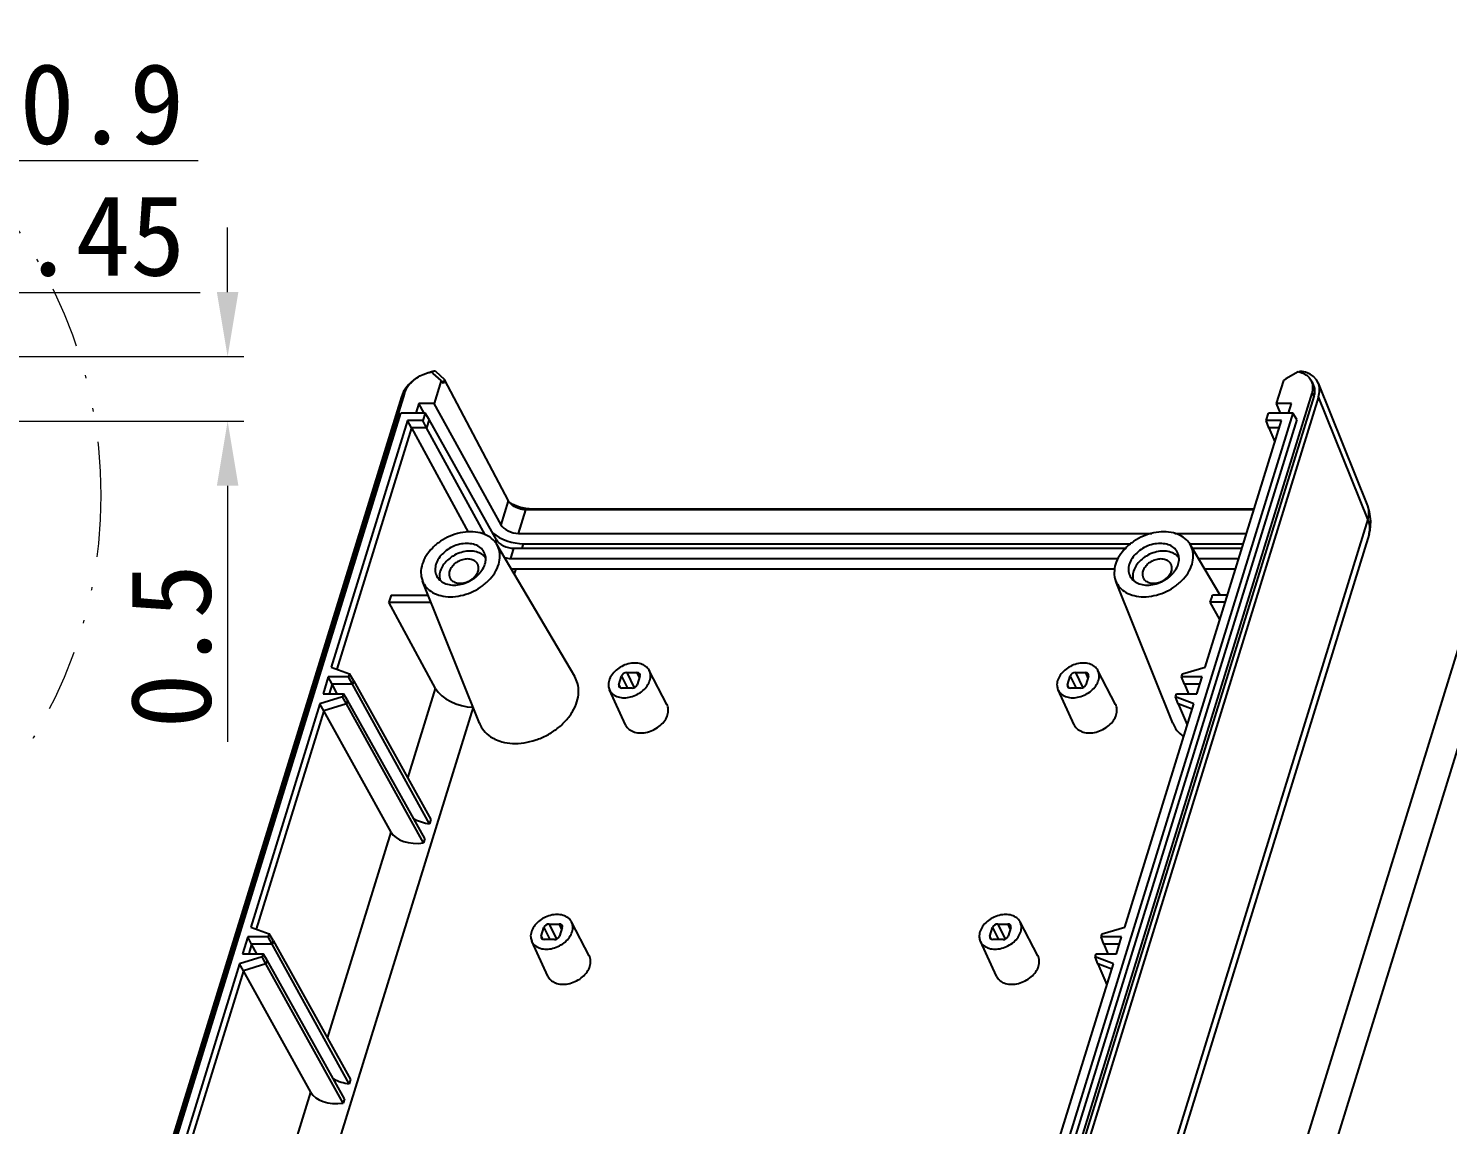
# Model space of a CAD drawing. Header units: millimetres. Extents: x 929 to 1798, y -260 to -38.
# Drawn here: x 1450.34 to 1494.31, y -233.68 to -199.71 of the extents above; entities that cross this region are included whole.
import ezdxf

# ---------------------------------------------------------------- set-up
doc = ezdxf.new("R2010")
doc.units = ezdxf.units.MM
doc.linetypes.add('DIVIDE', pattern=[31.75, 12.7, -6.35, 0, -6.35, 0, -6.35])
doc.layers.add('dim', color=82, linetype='Continuous', lineweight=9)
doc.layers.add('hatch', color=56, linetype='Continuous', lineweight=9)
doc.styles.add('宋体', font='simsun.ttc')
doc.dimstyles.new('YanXiu', dxfattribs={"dimtxt": 2.5, "dimasz": 2.2, "dimexe": 0.65, "dimexo": 0.65, "dimgap": 0.5, "dimtad": 1, "dimdsep": 46, "dimtxsty": '宋体', "dimcen": 0, "dimclrd": 3, "dimclre": 3, "dimclrt": 3, "dimazin": 2, "dimtfac": 1, "dimtofl": 0, "dimtmove": 0, "dimatfit": 3, "dimfxl": 1, "dimlwd": 5, "dimlwe": 5, "dimarcsym": 0})

# ---------------------------------------------------------------- blocks, each defined once
blk = doc.blocks.new('*D23')
at = {"layer": 'Defpoints', "color": 0}
for p in [(1435.423, -203.806), (1435.423, -205.881), (1439.004, -205.881)]:
    blk.add_point(p, dxfattribs=at)
at = {"layer": 'dim', "color": 3, "lineweight": 5}
for p, q in [((1435.423, -205.382), (1435.423, -203.307)), ((1439.004, -205.382), (1439.004, -203.307)), ((1433.423, -203.806), (1431.423, -203.806)), ((1441.004, -203.806), (1455.6, -203.806))]:
    blk.add_line(p, q, dxfattribs=at)
at = {"layer": 'dim', "color": 3}
for points in [[(1433.423, -203.473), (1433.423, -204.14), (1435.423, -203.806)], [(1441.004, -203.473), (1441.004, -204.14), (1439.004, -203.806)]]:
    blk.add_solid(points, dxfattribs=at)
at = {"layer": 'dim', "color": 4, "insert": (1452.614, -202.057), "char_height": 2.5, "attachment_point": 5, "style": '宋体'}
blk.add_mtext('0.9', dxfattribs=at)
blk = doc.blocks.new('*D24')
at = {"layer": 'Defpoints', "color": 0}
for p in [(1442.127, -207.891), (1442.127, -211.881), (1443.934, -211.881)]:
    blk.add_point(p, dxfattribs=at)
at = {"layer": 'dim', "color": 3, "lineweight": 5}
for p, q in [((1442.127, -211.382), (1442.127, -207.391)), ((1443.934, -211.382), (1443.934, -207.391)), ((1440.127, -207.891), (1438.127, -207.891)), ((1445.934, -207.891), (1455.656, -207.891))]:
    blk.add_line(p, q, dxfattribs=at)
at = {"layer": 'dim', "color": 3}
for points in [[(1440.127, -207.557), (1440.127, -208.224), (1442.127, -207.891)], [(1445.934, -207.557), (1445.934, -208.224), (1443.934, -207.891)]]:
    blk.add_solid(points, dxfattribs=at)
at = {"layer": 'dim', "color": 4, "insert": (1451.795, -206.141), "char_height": 2.5, "attachment_point": 5, "style": '宋体'}
blk.add_mtext('0.45', dxfattribs=at)
blk = doc.blocks.new('*D26')
at = {"layer": 'Defpoints', "color": 0}
for p in [(1442.022, -209.881), (1443.934, -211.881), (1456.51, -211.881)]:
    blk.add_point(p, dxfattribs=at)
at = {"layer": 'dim', "color": 3, "lineweight": 5}
for p, q in [((1456.51, -207.881), (1456.51, -205.881)), ((1442.521, -209.881), (1457.009, -209.881)), ((1444.434, -211.881), (1457.009, -211.881)), ((1456.51, -213.881), (1456.51, -221.825))]:
    blk.add_line(p, q, dxfattribs=at)
at = {"layer": 'dim', "color": 3}
for points in [[(1456.176, -207.881), (1456.843, -207.881), (1456.51, -209.881)], [(1456.176, -213.881), (1456.843, -213.881), (1456.51, -211.881)]]:
    blk.add_solid(points, dxfattribs=at)
at = {"layer": 'dim', "color": 4, "insert": (1454.76, -218.853), "char_height": 2.5, "attachment_point": 5, "rotation": 90, "style": '宋体'}
blk.add_mtext('0.5', dxfattribs=at)

msp = doc.modelspace()

# ---------------------------------------------------------------- linework, layer by layer
at = {"color": 7, "linetype": 'Continuous'}
for p, q in [((1462.882, -210.398), (1462.832, -210.354)), ((1463.128, -210.617), (1462.882, -210.398)), ((1463.128, -210.617), (1462.907, -211.333)), ((1462.947, -210.326), (1463.228, -210.591)), ((1463.128, -210.617), (1463.145, -210.644)), ((1463.145, -210.644), (1463.19, -210.715)), ((1463.228, -210.591), (1463.19, -210.715)), ((1465.211, -214.348), (1463.228, -210.591)), ((1489.223, -210.617), (1489.002, -211.333)), ((1489.299, -210.573), (1489.223, -210.617)), ((1489.682, -210.354), (1489.299, -210.573)), ((1489.699, -210.359), (1489.755, -210.326)), ((1490.136, -210.707), (1490.076, -210.605)), ((1461.995, -211.012), (1451.284, -245.673)), ((1479.401, -245.673), (1490.112, -211.012)), ((1490.112, -211.012), (1490.173, -211.119)), ((1491.835, -214.502), (1490.307, -210.705)), ((1461.895, -211.122), (1451.186, -245.776)), ((1462.433, -211.333), (1462.341, -211.628)), ((1462.907, -211.333), (1462.433, -211.333)), ((1462.596, -211.628), (1462.433, -211.333)), ((1464.981, -215.093), (1462.907, -211.333)), ((1479.462, -245.78), (1490.173, -211.119)), ((1490.314, -211.122), (1479.606, -245.776)), ((1489.002, -211.333), (1489.127, -211.628)), ((1489.476, -211.333), (1489.002, -211.333)), ((1489.385, -211.628), (1489.476, -211.333)), ((1491.841, -214.914), (1490.314, -211.122)), ((1451.674, -244.63), (1461.872, -211.628)), ((1462.085, -211.856), (1459.722, -219.501)), ((1462.628, -211.628), (1461.872, -211.628)), ((1462.558, -211.856), (1462.085, -211.856)), ((1462.202, -212.083), (1462.085, -211.856)), ((1462.628, -211.628), (1462.558, -211.856)), ((1462.675, -212.083), (1462.558, -211.856)), ((1462.754, -211.828), (1462.628, -211.628)), ((1462.754, -211.828), (1462.675, -212.083)), ((1464.838, -215.554), (1462.754, -211.828)), ((1489.513, -211.628), (1479.315, -244.63)), ((1489.638, -211.828), (1479.431, -244.857)), ((1486.797, -219.501), (1489.16, -211.856)), ((1497.839, -211.595), (1487.213, -245.98)), ((1488.686, -211.856), (1488.757, -211.628)), ((1488.77, -212.083), (1488.686, -211.856)), ((1489.16, -211.856), (1488.686, -211.856)), ((1489.513, -211.628), (1488.757, -211.628)), ((1489.638, -211.828), (1489.513, -211.628)), ((1462.202, -212.083), (1459.89, -219.564)), ((1462.675, -212.083), (1462.202, -212.083)), ((1462.202, -212.083), (1463.967, -215.316)), ((1464.488, -215.404), (1462.675, -212.083)), ((1496.726, -212.148), (1486.095, -246.547)), ((1488.77, -212.083), (1488.954, -212.522)), ((1489.089, -212.083), (1488.77, -212.083)), ((1464.981, -215.093), (1465.211, -214.348)), ((1465.214, -214.355), (1465.211, -214.348)), ((1465.521, -215.359), (1465.747, -214.627)), ((1465.747, -214.627), (1465.95, -214.606)), ((1488.303, -214.627), (1465.747, -214.627)), ((1488.31, -214.606), (1465.95, -214.606)), ((1491.841, -214.914), (1481.207, -249.326)), ((1465.521, -215.359), (1485.15, -215.359)), ((1491.877, -215.38), (1481.246, -249.78)), ((1485.856, -215.359), (1488.077, -215.359)), ((1464.811, -215.643), (1464.838, -215.554)), ((1467.264, -219.798), (1464.855, -215.704)), ((1465.281, -216.136), (1465.379, -215.818)), ((1465.379, -215.818), (1484.332, -215.818)), ((1465.635, -215.818), (1465.678, -215.68)), ((1465.678, -215.68), (1484.497, -215.68)), ((1486.32, -215.68), (1487.978, -215.68)), ((1487.262, -217.274), (1486.338, -215.704)), ((1486.405, -215.818), (1487.935, -215.818)), ((1465.281, -216.136), (1484.106, -216.136)), ((1486.592, -216.136), (1487.837, -216.136)), ((1465.438, -216.459), (1465.39, -216.614)), ((1465.438, -216.459), (1484, -216.459)), ((1486.782, -216.459), (1487.737, -216.459)), ((1464.313, -221.246), (1462.549, -216.836)), ((1485.796, -221.246), (1484.032, -216.836)), ((1461.574, -217.274), (1461.508, -217.489)), ((1461.508, -217.489), (1462.81, -217.489)), ((1462.953, -220.163), (1461.508, -217.489)), ((1461.574, -217.274), (1462.724, -217.274)), ((1487.253, -218.025), (1486.958, -217.489)), ((1487.419, -217.489), (1486.958, -217.489)), ((1487.485, -217.274), (1487.025, -217.274)), ((1459.628, -219.807), (1459.466, -220.33)), ((1460.26, -219.807), (1459.628, -219.807)), ((1459.744, -220.035), (1459.628, -219.807)), ((1459.722, -219.501), (1460.288, -219.716)), ((1460.288, -219.716), (1460.26, -219.807)), ((1460.377, -220.035), (1460.26, -219.807)), ((1460.413, -219.919), (1460.288, -219.716)), ((1468.634, -220.051), (1468.717, -219.783)), ((1468.717, -219.783), (1468.905, -220.159)), ((1468.877, -219.675), (1469.193, -219.675)), ((1468.877, -219.675), (1469.11, -220.143)), ((1469.193, -219.675), (1469.268, -219.842)), ((1469.286, -219.783), (1469.203, -220.051)), ((1470.122, -220.659), (1469.572, -219.607)), ((1482.535, -220.051), (1482.618, -219.783)), ((1482.618, -219.783), (1482.806, -220.159)), ((1482.778, -219.675), (1483.011, -220.143)), ((1482.778, -219.675), (1483.094, -219.675)), ((1483.094, -219.675), (1483.168, -219.842)), ((1483.187, -219.783), (1483.104, -220.051)), ((1484.023, -220.659), (1483.473, -219.607)), ((1486.07, -219.807), (1486.098, -219.716)), ((1486.154, -220.035), (1486.07, -219.807)), ((1486.703, -219.807), (1486.07, -219.807)), ((1486.098, -219.716), (1486.797, -219.501)), ((1486.541, -220.33), (1486.703, -219.807)), ((1459.744, -220.035), (1459.653, -220.33)), ((1460.377, -220.035), (1459.744, -220.035)), ((1459.908, -220.33), (1459.744, -220.035)), ((1460.413, -219.919), (1460.377, -220.035)), ((1462.765, -224.364), (1460.377, -220.035)), ((1460.413, -219.919), (1462.807, -224.23)), ((1462.093, -222.945), (1462.953, -220.163)), ((1468.837, -221.29), (1468.341, -220.211)), ((1468.634, -220.051), (1468.688, -220.152)), ((1469.044, -220.159), (1468.728, -220.159)), ((1482.737, -221.29), (1482.241, -220.211)), ((1482.589, -220.152), (1482.535, -220.051)), ((1482.944, -220.159), (1482.628, -220.159)), ((1486.154, -220.035), (1486.279, -220.33)), ((1486.632, -220.035), (1486.154, -220.035)), ((1459.371, -220.637), (1457.232, -227.561)), ((1464.114, -220.744), (1457.917, -240.795)), ((1460.07, -220.422), (1459.371, -220.637)), ((1459.489, -220.86), (1459.371, -220.637)), ((1459.466, -220.33), (1460.098, -220.33)), ((1460.188, -220.645), (1459.489, -220.86)), ((1460.098, -220.33), (1460.07, -220.422)), ((1460.188, -220.645), (1460.07, -220.422)), ((1460.224, -220.529), (1460.098, -220.33)), ((1460.224, -220.529), (1460.188, -220.645)), ((1462.582, -224.955), (1460.188, -220.645)), ((1462.624, -224.821), (1460.224, -220.529)), ((1484.306, -227.561), (1486.446, -220.637)), ((1485.88, -220.422), (1485.908, -220.33)), ((1485.965, -220.645), (1485.88, -220.422)), ((1486.446, -220.637), (1485.88, -220.422)), ((1485.908, -220.33), (1486.541, -220.33)), ((1485.965, -220.645), (1486.243, -221.296)), ((1486.393, -220.807), (1485.965, -220.645)), ((1459.489, -220.86), (1457.399, -227.625)), ((1461.576, -224.617), (1459.489, -220.86)), ((1462.807, -224.23), (1462.765, -224.364)), ((1459.602, -231.005), (1461.576, -224.617)), ((1462.624, -224.821), (1462.582, -224.955)), ((1457.232, -227.561), (1457.798, -227.776)), ((1457.798, -227.776), (1457.769, -227.868)), ((1457.922, -227.98), (1457.798, -227.776)), ((1466.227, -227.843), (1466.31, -227.574)), ((1466.31, -227.574), (1466.497, -227.951)), ((1466.469, -227.467), (1466.785, -227.467)), ((1466.469, -227.467), (1466.703, -227.935)), ((1466.785, -227.467), (1466.86, -227.634)), ((1466.878, -227.574), (1466.795, -227.843)), ((1467.714, -228.451), (1467.164, -227.399)), ((1480.127, -227.843), (1480.21, -227.574)), ((1480.21, -227.574), (1480.398, -227.951)), ((1480.37, -227.467), (1480.603, -227.935)), ((1480.37, -227.467), (1480.686, -227.467)), ((1480.686, -227.467), (1480.761, -227.634)), ((1480.779, -227.574), (1480.696, -227.843)), ((1481.615, -228.451), (1481.065, -227.399)), ((1483.579, -227.868), (1483.608, -227.776)), ((1483.608, -227.776), (1484.306, -227.561)), ((1457.137, -227.868), (1456.975, -228.391)), ((1457.769, -227.868), (1457.137, -227.868)), ((1457.254, -228.095), (1457.137, -227.868)), ((1457.254, -228.095), (1457.162, -228.391)), ((1457.886, -228.095), (1457.254, -228.095)), ((1457.417, -228.391), (1457.254, -228.095)), ((1457.886, -228.095), (1457.769, -227.868)), ((1457.922, -227.98), (1457.886, -228.095)), ((1460.274, -232.424), (1457.886, -228.095)), ((1457.922, -227.98), (1460.316, -232.29)), ((1466.429, -229.082), (1465.933, -228.003)), ((1466.227, -227.843), (1466.28, -227.944)), ((1466.636, -227.951), (1466.32, -227.951)), ((1480.329, -229.082), (1479.833, -228.003)), ((1480.181, -227.944), (1480.127, -227.843)), ((1480.536, -227.951), (1480.22, -227.951)), ((1483.663, -228.095), (1483.579, -227.868)), ((1484.212, -227.868), (1483.579, -227.868)), ((1483.663, -228.095), (1483.788, -228.391)), ((1484.141, -228.095), (1483.663, -228.095)), ((1484.05, -228.391), (1484.212, -227.868)), ((1457.579, -228.482), (1456.88, -228.697)), ((1456.975, -228.391), (1457.608, -228.391)), ((1457.608, -228.391), (1457.579, -228.482)), ((1457.698, -228.705), (1457.579, -228.482)), ((1457.733, -228.59), (1457.608, -228.391)), ((1457.733, -228.59), (1457.698, -228.705)), ((1460.133, -232.881), (1457.733, -228.59)), ((1483.389, -228.482), (1483.418, -228.391)), ((1483.474, -228.705), (1483.389, -228.482)), ((1483.955, -228.697), (1483.389, -228.482)), ((1483.418, -228.391), (1484.05, -228.391)), ((1456.88, -228.697), (1454.741, -235.622)), ((1456.999, -228.92), (1454.908, -235.685)), ((1456.999, -228.92), (1456.88, -228.697)), ((1457.698, -228.705), (1456.999, -228.92)), ((1459.085, -232.677), (1456.999, -228.92)), ((1460.091, -233.015), (1457.698, -228.705)), ((1481.816, -235.622), (1483.955, -228.697)), ((1483.474, -228.705), (1483.752, -229.356)), ((1483.903, -228.868), (1483.474, -228.705)), ((1460.316, -232.29), (1460.274, -232.424)), ((1457.111, -239.066), (1459.085, -232.677)), ((1460.133, -232.881), (1460.091, -233.015))]:
    msp.add_line(p, q, dxfattribs=at)
for points in [[(1491.933, -214.98), (1491.896, -214.692), (1491.835, -214.503)], [(1491.877, -215.381), (1491.907, -215.264), (1491.933, -214.98)]]:
    msp.add_lwpolyline(points, dxfattribs=at)
for centre, radius, start, end in [((1465.923, -213.311), 1.285, 238.0566, 243.8132), ((1464.147, -216.379), 0.442, 46.227, 46.8833), ((1464.151, -216.375), 0.436, 33.7165, 46.2536), ((1485.63, -216.379), 0.442, 46.227, 46.8833), ((1485.634, -216.375), 0.436, 33.7165, 46.2536), ((1485.942, -217.055), 1.105, 336.8367, 342.7778), ((1486.047, -217.087), 0.995, 342.7564, 349.1383)]:
    msp.add_arc(centre, radius, start, end, dxfattribs=at)
for centre, major_axis, ratio, start_param, end_param in [((1462.844, -211.123), (0.925, 0.452), 0.722096, 1.760153, 2.545305), ((1462.844, -211.123), (0.925, 0.452), 0.722096, 1.126194, 1.303418), ((1489.366, -211.123), (0.925, 0.454), 0.720565, -0.596481, 0.82263), ((1465.386, -215.08), (0.917, -0.285), 0.575058, -2.193142, -1.074696), ((1465.385, -215.08), (0.426, -0.133), 0.575058, -2.601859, -1.074696), ((1465.242, -215.542), (0.426, -0.131), 0.570021, -2.604175, -1.077012), ((1465.146, -215.856), (0.425, -0.134), 0.578827, -1.518991, -1.072906), ((1465.147, -215.856), (0.916, -0.288), 0.578827, -1.231802, -1.072906), ((1468.844, -219.783), (0.123, 0.06), 0.721696, 0.973841, 2.544333), ((1469.16, -219.783), (0.123, 0.06), 0.721287, 5.685875, 7.256367), ((1482.744, -219.783), (0.123, 0.06), 0.721696, 0.973841, 2.544333), ((1483.06, -219.783), (0.123, 0.06), 0.721287, 5.685875, 7.256367), ((1463.824, -220.136), (0.915, -0.291), 0.582589, -2.598231, -1.071068), ((1468.761, -220.051), (0.123, 0.06), 0.721287, 2.544283, 4.114774), ((1469.077, -220.051), (0.123, 0.06), 0.721696, -2.167751, -0.59726), ((1482.661, -220.051), (0.123, 0.06), 0.721287, 2.544283, 4.114774), ((1482.977, -220.051), (0.123, 0.06), 0.721696, -2.167751, -0.59726), ((1462.697, -223.782), (0.917, -0.285), 0.575058, -1.860182, -1.320815), ((1462.54, -224.29), (1.011, 0.198), 0.643338, -2.936141, -1.655096), ((1466.436, -227.574), (0.123, 0.06), 0.721696, 0.973841, 2.544333), ((1466.752, -227.574), (0.123, 0.06), 0.721287, 5.685875, 7.256367), ((1480.337, -227.574), (0.123, 0.06), 0.721696, 0.973841, 2.544333), ((1480.653, -227.574), (0.123, 0.06), 0.721287, 5.685875, 7.256367), ((1466.353, -227.843), (0.123, 0.06), 0.721287, 2.544283, 4.114774), ((1466.669, -227.843), (0.123, 0.06), 0.721696, -2.167751, -0.59726), ((1480.254, -227.843), (0.123, 0.06), 0.721287, 2.544283, 4.114774), ((1480.57, -227.843), (0.123, 0.06), 0.721696, -2.167751, -0.59726), ((1460.206, -231.843), (0.917, -0.285), 0.575058, -1.860182, -1.320815), ((1460.049, -232.35), (1.011, 0.198), 0.643338, -2.936141, -1.655096)]:
    msp.add_ellipse(centre, major_axis=major_axis, ratio=ratio, start_param=start_param, end_param=end_param, dxfattribs=at)
for points, start_tangent, end_tangent in [([(1461.995, -211.012), (1462.029, -210.924), (1462.075, -210.839), (1462.134, -210.756), (1462.204, -210.677), (1462.373, -210.537), (1462.57, -210.431), (1462.674, -210.392), (1462.781, -210.364), (1462.832, -210.354)], (0.295247, 0.955421), (0.987194, 0.159522)), ([(1489.818, -210.392), (1489.816, -210.392), (1489.727, -210.364), (1489.682, -210.354)], (-0.929301, 0.369324), (-0.984227, 0.17691)), ([(1490.076, -210.605), (1490.028, -210.537), (1489.897, -210.43), (1489.818, -210.392)], (-0.507219, 0.861817), (-0.929301, 0.369324)), ([(1490.112, -211.012), (1490.132, -210.924), (1490.139, -210.839), (1490.132, -210.756), (1490.11, -210.677), (1490.076, -210.605)], (0.295247, 0.955421), (-0.507219, 0.861817)), ([(1490.173, -211.119), (1490.197, -211.001), (1490.197, -210.888), (1490.171, -210.781), (1490.136, -210.707)], (0.295247, 0.955421), (-0.507054, 0.861914)), ([(1465.317, -214.474), (1465.266, -214.426), (1465.214, -214.355)], (-0.771709, 0.635975), (-0.478022, 0.878348)), ([(1465.747, -214.627), (1465.641, -214.618), (1465.533, -214.591), (1465.43, -214.548), (1465.339, -214.491), (1465.317, -214.474)], (-0.999999, -0.001555), (-0.771709, 0.635975)), ([(1465.95, -214.606), (1465.752, -214.59), (1465.55, -214.542), (1465.356, -214.464)], (-0.999996, -0.002872), (-0.896932, 0.442169)), ([(1491.841, -214.914), (1491.874, -214.692), (1491.835, -214.503)], (0.308735, 0.951148), (-0.371568, 0.928406)), ([(1491.877, -215.38), (1491.881, -215.366), (1491.9, -215.147), (1491.841, -214.914)], (0.296337, 0.955084), (-0.384398, 0.923168)), ([(1464.855, -215.705), (1464.782, -215.603), (1464.586, -215.443), (1464.332, -215.343), (1464.036, -215.308), (1463.718, -215.343), (1463.402, -215.443), (1463.107, -215.603), (1462.854, -215.812), (1462.661, -216.055), (1462.54, -216.316)], (-0.507244, 0.861802), (-0.295247, -0.955421)), ([(1486.338, -215.705), (1486.265, -215.603), (1486.069, -215.443), (1485.814, -215.343), (1485.518, -215.308), (1485.201, -215.343), (1484.884, -215.443), (1484.59, -215.603), (1484.337, -215.812), (1484.143, -216.055), (1484.022, -216.316)], (-0.507244, 0.861802), (-0.295247, -0.955421)), ([(1464.484, -216.003), (1464.47, -215.967), (1464.372, -215.829), (1464.22, -215.729), (1464.03, -215.678), (1463.813, -215.678), (1463.591, -215.729), (1463.378, -215.829), (1463.195, -215.967), (1463.053, -216.134), (1462.966, -216.316)], (-0.323501, 0.946228), (-0.295247, -0.955421)), ([(1464.449, -216.056), (1464.306, -215.964), (1464.124, -215.914), (1463.914, -215.914), (1463.701, -215.964), (1463.495, -216.06), (1463.319, -216.193), (1463.182, -216.354), (1463.098, -216.529)], (-0.729958, 0.683492), (-0.295247, -0.955421)), ([(1464.909, -216.316), (1464.949, -216.055), (1464.906, -215.812), (1464.855, -215.705)], (0.295247, 0.955421), (-0.507244, 0.861802)), ([(1485.967, -216.003), (1485.953, -215.967), (1485.855, -215.829), (1485.703, -215.729), (1485.513, -215.678), (1485.296, -215.678), (1485.074, -215.729), (1484.861, -215.829), (1484.677, -215.967), (1484.536, -216.134), (1484.449, -216.316)], (-0.323501, 0.946228), (-0.295247, -0.955421)), ([(1485.932, -216.056), (1485.789, -215.964), (1485.606, -215.914), (1485.397, -215.914), (1485.184, -215.964), (1484.978, -216.06), (1484.801, -216.193), (1484.665, -216.354), (1484.581, -216.529)], (-0.729958, 0.683492), (-0.295247, -0.955421)), ([(1486.392, -216.316), (1486.432, -216.055), (1486.389, -215.812), (1486.338, -215.705)], (0.295247, 0.955421), (-0.507244, 0.861802)), ([(1462.54, -216.316), (1462.499, -216.577), (1462.543, -216.82), (1462.549, -216.836)], (-0.295247, -0.955421), (0.37215, -0.928172)), ([(1462.549, -216.836), (1462.666, -217.028), (1462.862, -217.188), (1463.117, -217.289), (1463.413, -217.323), (1463.73, -217.289), (1464.047, -217.188), (1464.342, -217.028), (1464.595, -216.82), (1464.788, -216.577), (1464.909, -216.316)], (0.37215, -0.928172), (0.295247, 0.955421)), ([(1462.966, -216.316), (1462.941, -216.497), (1462.979, -216.665), (1463.012, -216.725)], (-0.295247, -0.955421), (0.550603, -0.834767)), ([(1464.26, -216.317), (1464.242, -216.287), (1464.151, -216.204), (1464.019, -216.158), (1463.868, -216.158), (1463.708, -216.204), (1463.565, -216.287), (1463.453, -216.401), (1463.387, -216.529)], (-0.438903, 0.898535), (-0.295247, -0.955421)), ([(1464.271, -216.529), (1464.284, -216.401), (1464.26, -216.317)], (0.295247, 0.955421), (-0.438903, 0.898535)), ([(1464.333, -216.581), (1464.396, -216.497), (1464.483, -216.316)], (0.643447, 0.765491), (0.295247, 0.955421)), ([(1464.483, -216.316), (1464.508, -216.134), (1464.484, -216.003)], (0.295247, 0.955421), (-0.323501, 0.946228)), ([(1484.022, -216.316), (1483.982, -216.577), (1484.025, -216.82), (1484.032, -216.836)], (-0.295247, -0.955421), (0.37215, -0.928172)), ([(1484.032, -216.836), (1484.149, -217.028), (1484.345, -217.188), (1484.6, -217.289), (1484.896, -217.323), (1485.213, -217.289), (1485.53, -217.188), (1485.825, -217.028), (1486.077, -216.82), (1486.271, -216.577), (1486.392, -216.316)], (0.37215, -0.928172), (0.295247, 0.955421)), ([(1484.449, -216.316), (1484.423, -216.497), (1484.462, -216.665), (1484.495, -216.725)], (-0.295247, -0.955421), (0.550603, -0.834767)), ([(1485.743, -216.317), (1485.725, -216.287), (1485.634, -216.204), (1485.502, -216.158), (1485.35, -216.158), (1485.191, -216.204), (1485.048, -216.287), (1484.936, -216.401), (1484.869, -216.529)], (-0.438903, 0.898535), (-0.295247, -0.955421)), ([(1485.754, -216.529), (1485.767, -216.401), (1485.743, -216.317)], (0.295247, 0.955421), (-0.438903, 0.898535)), ([(1485.816, -216.581), (1485.879, -216.497), (1485.965, -216.316)], (0.643447, 0.765491), (0.295247, 0.955421)), ([(1485.965, -216.316), (1485.991, -216.134), (1485.967, -216.003)], (0.295247, 0.955421), (-0.323501, 0.946228)), ([(1463.012, -216.725), (1463.077, -216.803), (1463.229, -216.903), (1463.418, -216.954), (1463.636, -216.954), (1463.857, -216.903), (1464.071, -216.803), (1464.254, -216.665), (1464.333, -216.581)], (0.550603, -0.834767), (0.643447, 0.765491)), ([(1463.098, -216.529), (1463.074, -216.704), (1463.094, -216.82)], (-0.295247, -0.955421), (0.298549, -0.954394)), ([(1463.387, -216.529), (1463.374, -216.657), (1463.398, -216.741)], (-0.295247, -0.955421), (0.438903, -0.898535)), ([(1463.398, -216.741), (1463.416, -216.771), (1463.507, -216.854), (1463.638, -216.9), (1463.79, -216.9), (1463.95, -216.854), (1464.092, -216.771), (1464.205, -216.657), (1464.271, -216.529)], (0.438903, -0.898535), (0.295247, 0.955421)), ([(1484.495, -216.725), (1484.56, -216.803), (1484.711, -216.903), (1484.901, -216.954), (1485.119, -216.954), (1485.34, -216.903), (1485.554, -216.803), (1485.737, -216.665), (1485.816, -216.581)], (0.550603, -0.834767), (0.643447, 0.765491)), ([(1484.581, -216.529), (1484.557, -216.704), (1484.576, -216.82)], (-0.295247, -0.955421), (0.298549, -0.954394)), ([(1484.869, -216.529), (1484.856, -216.657), (1484.881, -216.741)], (-0.295247, -0.955421), (0.438903, -0.898535)), ([(1484.881, -216.741), (1484.899, -216.771), (1484.989, -216.854), (1485.121, -216.9), (1485.273, -216.9), (1485.433, -216.854), (1485.575, -216.771), (1485.688, -216.657), (1485.754, -216.529)], (0.438903, -0.898535), (0.295247, 0.955421)), ([(1469.572, -219.607), (1469.569, -219.601), (1469.466, -219.482), (1469.313, -219.406), (1469.126, -219.38), (1468.923, -219.406), (1468.723, -219.482), (1468.547, -219.601), (1468.411, -219.751), (1468.328, -219.917)], (-0.462609, 0.886562), (-0.295247, -0.955421)), ([(1483.473, -219.607), (1483.47, -219.601), (1483.367, -219.482), (1483.214, -219.406), (1483.027, -219.38), (1482.824, -219.406), (1482.624, -219.482), (1482.447, -219.601), (1482.311, -219.751), (1482.229, -219.917)], (-0.462609, 0.886562), (-0.295247, -0.955421)), ([(1467.333, -220.58), (1467.384, -220.284), (1467.351, -220.003), (1467.263, -219.798)], (0.295247, 0.955421), (-0.506599, 0.862182)), ([(1469.592, -219.917), (1469.613, -219.751), (1469.572, -219.607)], (0.295247, 0.955421), (-0.462609, 0.886562)), ([(1483.493, -219.917), (1483.513, -219.751), (1483.473, -219.607)], (0.295247, 0.955421), (-0.462609, 0.886562)), ([(1468.328, -219.917), (1468.308, -220.083), (1468.341, -220.211)], (-0.295247, -0.955421), (0.416715, -0.909037)), ([(1468.341, -220.211), (1468.351, -220.233), (1468.455, -220.352), (1468.607, -220.428), (1468.794, -220.454), (1468.998, -220.428), (1469.197, -220.352), (1469.374, -220.233), (1469.51, -220.083), (1469.592, -219.917)], (0.416715, -0.909037), (0.295247, 0.955421)), ([(1482.229, -219.917), (1482.209, -220.083), (1482.241, -220.211)], (-0.295247, -0.955421), (0.416715, -0.909037)), ([(1482.241, -220.211), (1482.252, -220.233), (1482.355, -220.352), (1482.508, -220.428), (1482.695, -220.454), (1482.898, -220.428), (1483.098, -220.352), (1483.274, -220.233), (1483.411, -220.083), (1483.493, -219.917)], (0.416715, -0.909037), (0.295247, 0.955421)), ([(1464.787, -221.735), (1465.008, -221.817), (1465.338, -221.867), (1465.694, -221.849), (1466.057, -221.762), (1466.407, -221.612), (1466.725, -221.407), (1466.994, -221.157), (1467.2, -220.877), (1467.333, -220.58)], (0.9001, -0.435684), (0.295247, 0.955421)), ([(1470.143, -220.983), (1470.164, -220.81), (1470.122, -220.659)], (0.295247, 0.955421), (-0.462619, 0.886557)), ([(1484.043, -220.983), (1484.065, -220.81), (1484.023, -220.659)], (0.295247, 0.955421), (-0.462619, 0.886557)), ([(1468.837, -221.29), (1468.848, -221.313), (1468.956, -221.437), (1469.115, -221.516), (1469.31, -221.544), (1469.523, -221.516), (1469.731, -221.437), (1469.915, -221.313), (1470.057, -221.156), (1470.143, -220.983)], (0.416701, -0.909043), (0.295247, 0.955421)), ([(1482.737, -221.29), (1482.749, -221.313), (1482.856, -221.437), (1483.015, -221.516), (1483.211, -221.544), (1483.423, -221.516), (1483.632, -221.437), (1483.816, -221.313), (1483.958, -221.156), (1484.043, -220.983)], (0.416701, -0.909043), (0.295247, 0.955421)), ([(1464.313, -221.246), (1464.335, -221.297), (1464.493, -221.524), (1464.721, -221.701), (1464.787, -221.735)], (0.371069, -0.928605), (0.9001, -0.435684)), ([(1485.796, -221.246), (1485.881, -221.407), (1486.072, -221.612), (1486.129, -221.654)], (0.371806, -0.92831), (0.825521, -0.564371)), ([(1467.164, -227.398), (1467.161, -227.393), (1467.058, -227.274), (1466.906, -227.198), (1466.719, -227.171), (1466.515, -227.198), (1466.315, -227.274), (1466.139, -227.393), (1466.003, -227.543), (1465.921, -227.709)], (-0.462609, 0.886562), (-0.295247, -0.955421)), ([(1481.065, -227.398), (1481.062, -227.393), (1480.959, -227.274), (1480.806, -227.198), (1480.619, -227.171), (1480.416, -227.198), (1480.216, -227.274), (1480.04, -227.393), (1479.903, -227.543), (1479.821, -227.709)], (-0.462609, 0.886562), (-0.295247, -0.955421)), ([(1465.921, -227.709), (1465.9, -227.875), (1465.933, -228.003)], (-0.295247, -0.955421), (0.416715, -0.909037)), ([(1465.933, -228.003), (1465.944, -228.025), (1466.047, -228.143), (1466.199, -228.22), (1466.386, -228.246), (1466.59, -228.22), (1466.789, -228.143), (1466.966, -228.025), (1467.102, -227.875), (1467.184, -227.709)], (0.416715, -0.909037), (0.295247, 0.955421)), ([(1467.184, -227.709), (1467.205, -227.543), (1467.164, -227.398)], (0.295247, 0.955421), (-0.462609, 0.886562)), ([(1479.821, -227.709), (1479.801, -227.875), (1479.834, -228.003)], (-0.295247, -0.955421), (0.416715, -0.909037)), ([(1479.834, -228.003), (1479.844, -228.025), (1479.947, -228.143), (1480.1, -228.22), (1480.287, -228.246), (1480.49, -228.22), (1480.69, -228.143), (1480.867, -228.025), (1481.003, -227.875), (1481.085, -227.709)], (0.416715, -0.909037), (0.295247, 0.955421)), ([(1481.085, -227.709), (1481.105, -227.543), (1481.065, -227.398)], (0.295247, 0.955421), (-0.462609, 0.886562)), ([(1467.735, -228.775), (1467.756, -228.602), (1467.714, -228.451)], (0.295247, 0.955421), (-0.462619, 0.886557)), ([(1481.636, -228.775), (1481.657, -228.602), (1481.615, -228.451)], (0.295247, 0.955421), (-0.462619, 0.886557)), ([(1466.429, -229.082), (1466.44, -229.104), (1466.548, -229.228), (1466.707, -229.308), (1466.902, -229.336), (1467.115, -229.308), (1467.323, -229.228), (1467.507, -229.104), (1467.649, -228.948), (1467.735, -228.775)], (0.416701, -0.909043), (0.295247, 0.955421)), ([(1480.33, -229.082), (1480.341, -229.104), (1480.448, -229.228), (1480.608, -229.308), (1480.803, -229.336), (1481.015, -229.308), (1481.224, -229.228), (1481.408, -229.104), (1481.55, -228.948), (1481.636, -228.775)], (0.416701, -0.909043), (0.295247, 0.955421))]:
    msp.add_spline(points, degree=3, dxfattribs=dict(at, start_tangent=start_tangent, end_tangent=end_tangent))
at = {"layer": 'hatch', "color": 4, "linetype": 'DIVIDE', "ltscale": 0.15}
msp.add_circle((1438.1, -214.187), 14.482, dxfattribs=at)

# ---------------------------------------------------------------- dimensions: what is measured, and where the dimension line sits
at = {"layer": 'dim'}
for base, p1, p2, picture, middle in [((1435.423, -203.806), (1439.004, -205.881), (1435.423, -205.881), '*D23', (1452.614, -203.806)), ((1442.127, -207.891), (1443.934, -211.881), (1442.127, -211.881), '*D24', (1451.795, -207.891))]:
    dim = msp.add_linear_dim(base=base, p1=p1, p2=p2, dimstyle='YanXiu', override={"dimasz": 2, "dimexe": 0.49975, "dimexo": 0.49975, "dimgap": 0.49975, "dimlfac": 0.25, "dimclrt": 4}, dxfattribs=at)
    dim.commit()
    dim.dimension.update_dxf_attribs({"geometry": picture, "text_midpoint": middle, "dimtype": 160})
dim = msp.add_linear_dim(base=(1456.51, -211.881), p1=(1442.022, -209.881), p2=(1443.934, -211.881), angle=90, dimstyle='YanXiu', override={"dimasz": 2, "dimexe": 0.49975, "dimexo": 0.49975, "dimgap": 0.49975, "dimlfac": 0.25, "dimclrt": 4}, dxfattribs=at)
dim.commit()
dim.dimension.update_dxf_attribs({"geometry": '*D26', "text_midpoint": (1454.76, -218.853)})

doc.saveas('drawing.dxf')
